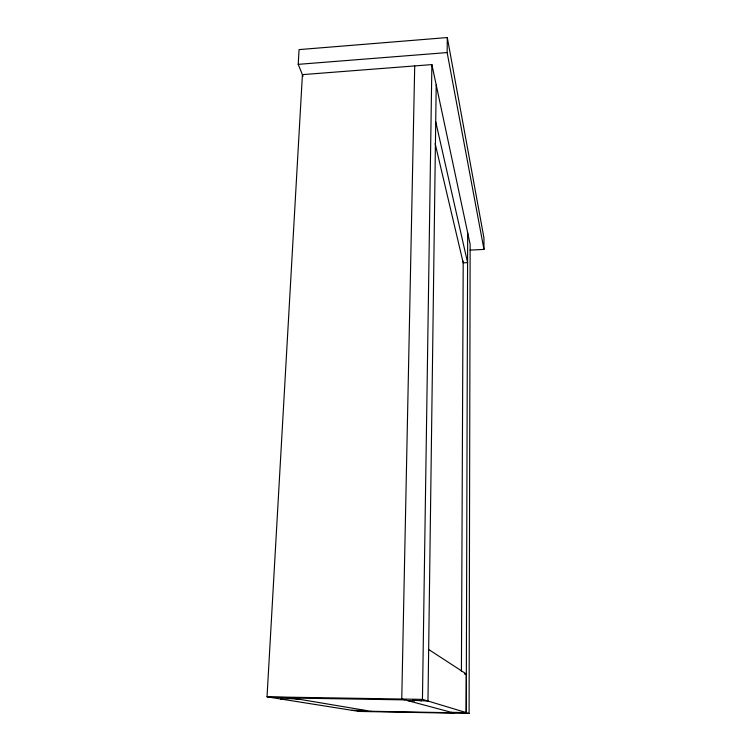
<?xml version="1.0" encoding="UTF-8"?>
<svg xmlns="http://www.w3.org/2000/svg" width="751" height="751" viewBox="0 0 751 751"><rect width="100%" height="100%" fill="white"/><g stroke="black" fill="none" stroke-linecap="round" stroke-linejoin="round"><path stroke-width="1.13" d="M451.285 712.314L466.221 712.586L466.333 674.004L428.643 649.465M466.221 712.586L467.676 232.81M469.093 713.45L470.154 244.422L431.881 64.595L302.418 74.631L267.027 696.834L359.109 711.441L469.093 713.45L422.447 699.369L267.027 696.834M461.414 671.469L463.207 261.17M470.051 250.111L483.973 249.416L447.145 52.57L447.296 37.55L299.076 49.604L298.213 64.351L303.075 76.255M436.209 84.91L427.967 701.03L412.684 700.27L414.646 700.814L407.99 700.702M422.447 699.369L431.881 64.595M414.712 65.928L401.757 699.031L454.543 713.187M298.213 64.351L447.145 52.57M464.362 673.985L466.333 674.004M269.806 697.275L289.501 697.595L371.942 711.479L357.711 711.225M292.064 698.026L404.939 699.885M280.452 698.965L289.811 698.627L299.489 699.275M351.928 710.305L366.535 710.568M370.618 711.253L452.937 712.755M419.415 700.383L421.292 700.918M461.236 712.492L462.25 712.783M435.158 143.648L463.207 262.85L467.591 262.643L435.711 121.69M447.296 37.55L483.954 237.954L483.973 249.416"/></g></svg>
